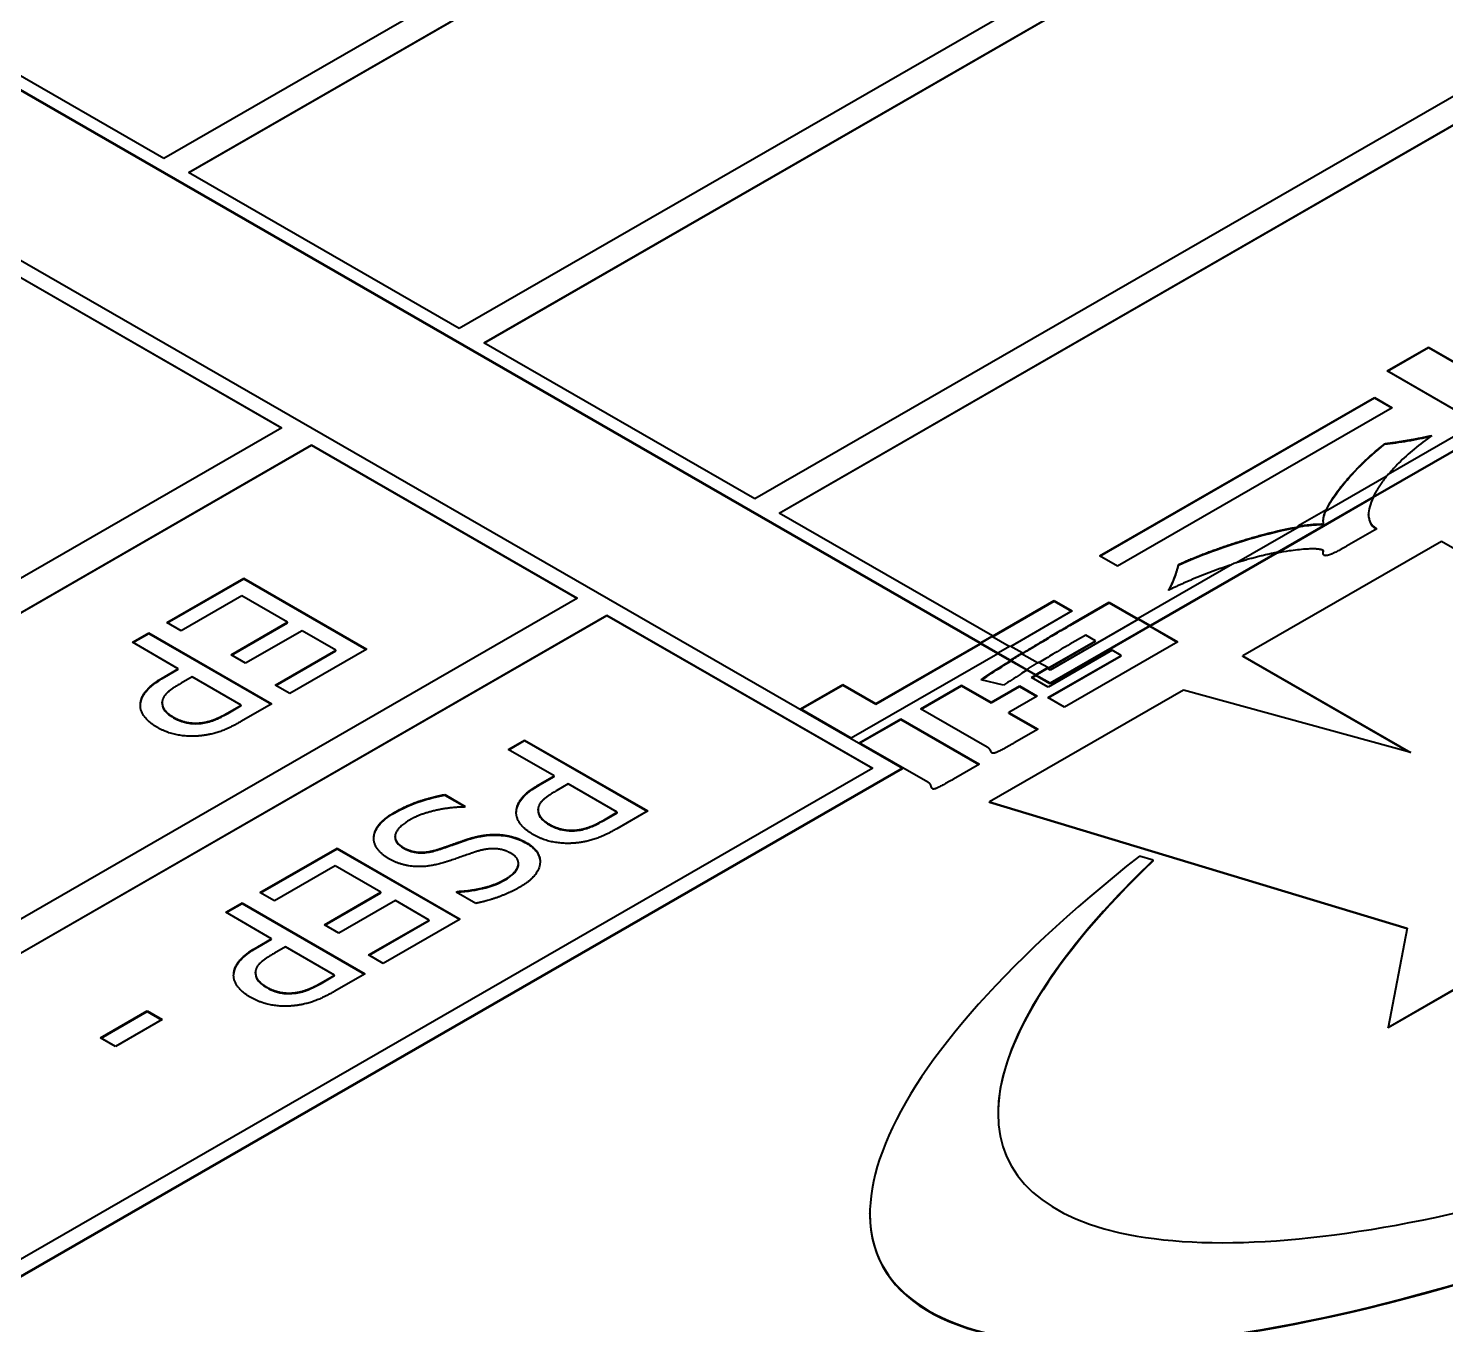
# Model space of a CAD drawing. Header units: millimetres. Extents: x 0 to 1682, y 0 to 1188.
# Drawn here: x 1448.85 to 1456.99, y 1055.87 to 1063.31 of the extents above; entities that cross this region are included whole.
import ezdxf

# ---------------------------------------------------------------- set-up
doc = ezdxf.new("R2010")
doc.units = ezdxf.units.MM
doc.header["$LTSCALE"] = 2
doc.layers.add('가시적인 것(ISO)', color=3, linetype='Continuous', lineweight=40)
doc.layers.add('가시적인 좁은 것(ISO)', color=3, linetype='Continuous', lineweight=35)

msp = doc.modelspace()

# ---------------------------------------------------------------- linework, layer by layer
at = {"layer": '가시적인 것(ISO)'}
for p, q in [((1462.2108, 1069.8096), (1449.6243, 1062.5615)), ((1449.7657, 1062.4801), (1462.3522, 1069.7282)), ((1462.3522, 1069.7249), (1449.7686, 1062.4785)), ((1463.9079, 1068.8324), (1451.3214, 1061.5843)), ((1451.4628, 1061.5028), (1464.0493, 1068.7509)), ((1464.0493, 1068.7477), (1451.4656, 1061.5012)), ((1465.6049, 1067.8551), (1453.0184, 1060.607)), ((1453.1599, 1060.5256), (1465.7464, 1067.7737)), ((1465.7464, 1067.7704), (1453.1627, 1060.5239)), ((1454.3129, 1059.7802), (1441.139, 1067.3665)), ((1454.3129, 1059.7769), (1441.139, 1067.3632)), ((1440.2905, 1066.8778), (1453.867, 1059.0597)), ((1449.6243, 1062.5615), (1448.0687, 1063.4574)), ((1451.3214, 1061.5843), (1449.7657, 1062.4801)), ((1448.7758, 1061.8937), (1450.3031, 1061.0142)), ((1450.3003, 1061.0126), (1448.7758, 1061.8905)), ((1453.0184, 1060.607), (1451.4628, 1061.5028)), ((1456.6506, 1061.341), (1456.8891, 1061.4783)), ((1456.6534, 1061.3393), (1456.8891, 1061.4751)), ((1456.8891, 1061.4751), (1456.8891, 1061.4783)), ((1456.8891, 1061.4783), (1457.4102, 1061.1783)), ((1456.8891, 1061.4751), (1457.4102, 1061.175)), ((1457.1688, 1061.0425), (1456.6506, 1061.341)), ((1454.9989, 1060.2799), (1456.5782, 1061.1894)), ((1455.0017, 1060.2783), (1456.5782, 1061.1861)), ((1456.5782, 1061.1894), (1456.681, 1061.1302)), ((1456.5782, 1061.1861), (1456.5782, 1061.1894)), ((1456.5782, 1061.1861), (1456.6782, 1061.1286)), ((1456.681, 1061.1302), (1455.1017, 1060.2207)), ((1450.3031, 1061.0142), (1424.4513, 1046.1271)), ((1457.2424, 1061.0034), (1456.5713, 1060.617)), ((1457.2424, 1061.0002), (1456.5713, 1060.6137)), ((1457.1717, 1061.0442), (1456.6564, 1060.7474)), ((1424.621, 1046.0294), (1450.4729, 1060.9165)), ((1450.4729, 1060.9132), (1424.6239, 1046.0278)), ((1450.4729, 1060.9132), (1450.4729, 1060.9165)), ((1450.4729, 1060.9165), (1452.0002, 1060.0369)), ((1451.9974, 1060.0353), (1450.4729, 1060.9132)), ((1456.6382, 1060.9204), (1456.6382, 1060.9237)), ((1456.6466, 1060.7353), (1456.2977, 1060.5344)), ((1456.5713, 1060.617), (1456.0188, 1060.2988)), ((1456.5713, 1060.6137), (1456.0188, 1060.2956)), ((1454.3836, 1059.8209), (1453.1599, 1060.5256)), ((1456.2995, 1060.5419), (1456.1383, 1060.4491)), ((1456.5445, 1060.5135), (1456.5445, 1060.5168)), ((1456.1462, 1060.4471), (1455.7867, 1060.2401)), ((1456.287, 1060.459), (1456.287, 1060.4623)), ((1456.5922, 1060.4348), (1456.4178, 1060.3344)), ((1456.9642, 1060.3618), (1455.8231, 1059.7047)), ((1459.2332, 1059.0552), (1456.9642, 1060.3618)), ((1455.1017, 1060.2207), (1454.9989, 1060.2799)), ((1456.0188, 1060.2988), (1455.2913, 1059.8799)), ((1456.0188, 1060.2956), (1455.2913, 1059.8766)), ((1456.2854, 1060.307), (1456.2854, 1060.3103)), ((1455.7622, 1060.2325), (1455.2206, 1059.9206)), ((1455.4538, 1060.2269), (1455.4538, 1060.2302)), ((1449.641, 1059.8967), (1450.0834, 1060.1514)), ((1449.6438, 1059.895), (1450.0834, 1060.1482)), ((1450.0834, 1060.1514), (1450.7905, 1059.7442)), ((1450.0834, 1060.1482), (1450.0834, 1060.1514)), ((1450.0834, 1060.1482), (1450.7876, 1059.7426)), ((1452.0002, 1060.0369), (1426.1484, 1045.1499)), ((1450.0731, 1060.0491), (1449.7247, 1059.8485)), ((1450.3355, 1059.898), (1450.0731, 1060.0491)), ((1454.3836, 1059.8176), (1454.739, 1060.0223)), ((1454.3836, 1059.8143), (1454.739, 1060.019)), ((1454.739, 1060.019), (1454.739, 1060.0223)), ((1454.739, 1060.0223), (1454.8418, 1059.9631)), ((1454.739, 1060.019), (1454.8389, 1059.9614)), ((1454.8459, 1059.8925), (1455.0548, 1060.0128)), ((1454.8459, 1059.8892), (1455.0548, 1060.0095)), ((1455.0548, 1060.0128), (1455.2206, 1059.9173)), ((1455.0548, 1060.0095), (1455.0548, 1060.0128)), ((1455.0548, 1060.0095), (1455.2206, 1059.9141)), ((1426.3181, 1045.0521), (1452.1699, 1059.9392)), ((1452.1699, 1059.9359), (1426.3209, 1045.0505)), ((1452.1699, 1059.9392), (1453.6973, 1059.0597)), ((1452.1699, 1059.9359), (1452.1699, 1059.9392)), ((1453.6944, 1059.058), (1452.1699, 1059.9359)), ((1454.8418, 1059.9631), (1454.4892, 1059.76)), ((1455.2234, 1059.9157), (1454.7155, 1059.6232)), ((1455.2206, 1059.9206), (1455.2913, 1059.8799)), ((1455.2206, 1059.9173), (1455.2206, 1059.9206)), ((1455.2234, 1059.9157), (1455.2885, 1059.8782)), ((1449.4439, 1059.7832), (1449.5379, 1059.8373)), ((1449.4467, 1059.7815), (1449.5379, 1059.834)), ((1449.5379, 1059.8373), (1450.245, 1059.4301)), ((1449.5379, 1059.834), (1449.5379, 1059.8373)), ((1449.5379, 1059.834), (1450.2421, 1059.4285)), ((1449.7247, 1059.8485), (1449.641, 1059.8967)), ((1450.0106, 1059.7109), (1450.3355, 1059.898)), ((1450.0134, 1059.7093), (1450.3355, 1059.8947)), ((1450.4192, 1059.8498), (1450.0943, 1059.6627)), ((1450.3355, 1059.8947), (1450.3355, 1059.898)), ((1450.6129, 1059.7383), (1450.4192, 1059.8498)), ((1455.2885, 1059.8782), (1454.7155, 1059.5483)), ((1455.2885, 1059.875), (1454.7155, 1059.545)), ((1455.2885, 1059.8782), (1455.2885, 1059.875)), ((1455.2885, 1059.875), (1455.446, 1059.7843)), ((1455.2913, 1059.8799), (1455.2913, 1059.8766)), ((1455.2913, 1059.8766), (1455.4488, 1059.7859)), ((1449.7075, 1059.6314), (1449.4439, 1059.7832)), ((1453.7141, 1059.4321), (1454.3129, 1059.7769)), ((1453.7141, 1059.4288), (1454.3157, 1059.7753)), ((1454.3129, 1059.7802), (1454.3836, 1059.8209)), ((1454.3129, 1059.7769), (1454.3129, 1059.7802)), ((1454.3157, 1059.7785), (1454.3807, 1059.816)), ((1454.4157, 1059.7209), (1454.3157, 1059.7785)), ((1454.3157, 1059.7753), (1454.3157, 1059.7785)), ((1454.4157, 1059.7177), (1454.3157, 1059.7753)), ((1454.4807, 1059.7584), (1454.3807, 1059.816)), ((1454.3836, 1059.8209), (1454.3836, 1059.8176)), ((1454.4864, 1059.7617), (1454.4157, 1059.721)), ((1454.5546, 1059.7224), (1454.4864, 1059.7617)), ((1454.7019, 1059.6343), (1454.9767, 1059.7925)), ((1454.7019, 1059.631), (1454.9767, 1059.7893)), ((1455.4488, 1059.7859), (1454.7974, 1059.4107)), ((1454.9207, 1059.8247), (1454.8286, 1059.7717)), ((1454.9767, 1059.7925), (1454.9207, 1059.8247)), ((1454.9767, 1059.7893), (1454.9767, 1059.7925)), ((1450.0943, 1059.6627), (1450.0106, 1059.7109)), ((1450.2645, 1059.5377), (1450.6129, 1059.7383)), ((1450.2673, 1059.536), (1450.6129, 1059.735)), ((1450.7905, 1059.7442), (1450.3481, 1059.4895)), ((1450.6129, 1059.735), (1450.6129, 1059.7383)), ((1454.4157, 1059.7177), (1453.5734, 1059.2326)), ((1454.4157, 1059.721), (1454.4157, 1059.7177)), ((1454.4863, 1059.6803), (1454.4157, 1059.721)), ((1454.4863, 1059.677), (1454.4157, 1059.7177)), ((1454.5809, 1059.6258), (1454.489, 1059.6787)), ((1454.5809, 1059.6225), (1454.489, 1059.6754)), ((1454.6435, 1059.6647), (1454.5518, 1059.7175)), ((1454.7019, 1059.6376), (1454.649, 1059.6681)), ((1454.7019, 1059.4657), (1455.1231, 1059.7082)), ((1455.0721, 1059.7376), (1454.7036, 1059.5254)), ((1454.7048, 1059.4641), (1455.1231, 1059.7049)), ((1455.1231, 1059.7082), (1455.0721, 1059.7376)), ((1455.1231, 1059.7049), (1455.1231, 1059.7082)), ((1455.8231, 1059.7047), (1456.7873, 1059.1495)), ((1455.8231, 1059.7015), (1455.8231, 1059.7047)), ((1456.7765, 1059.1525), (1455.8231, 1059.7015)), ((1449.6278, 1059.5855), (1449.7075, 1059.6314)), ((1449.6278, 1059.5822), (1449.7075, 1059.6281)), ((1449.7075, 1059.6281), (1449.7075, 1059.6314)), ((1449.7877, 1059.5852), (1449.7235, 1059.5482)), ((1450.0696, 1059.4228), (1449.7877, 1059.5852)), ((1454.6312, 1059.5969), (1454.5809, 1059.6258)), ((1454.6312, 1059.5936), (1454.5809, 1059.6225)), ((1454.6082, 1059.5803), (1454.6312, 1059.5936)), ((1454.611, 1059.5787), (1454.634, 1059.5919)), ((1454.6312, 1059.5969), (1454.7019, 1059.6376)), ((1454.6312, 1059.5936), (1454.6312, 1059.5969)), ((1454.634, 1059.5952), (1454.6991, 1059.6327)), ((1454.634, 1059.5919), (1454.634, 1059.5952)), ((1454.7155, 1059.5483), (1454.634, 1059.5952)), ((1454.7155, 1059.545), (1454.634, 1059.5919)), ((1454.7155, 1059.6232), (1454.6991, 1059.6327)), ((1454.7019, 1059.6376), (1454.7019, 1059.6343)), ((1450.3481, 1059.4895), (1450.2645, 1059.5377)), ((1453.2814, 1059.4008), (1453.5249, 1059.541)), ((1453.2842, 1059.3992), (1453.5249, 1059.5377)), ((1453.5249, 1059.5377), (1453.5249, 1059.541)), ((1453.5249, 1059.541), (1453.7141, 1059.4321)), ((1453.5249, 1059.5377), (1453.7141, 1059.4288)), ((1453.9715, 1059.4013), (1454.2068, 1059.5367)), ((1453.9743, 1059.3996), (1454.2068, 1059.5335)), ((1454.2068, 1059.5367), (1454.3762, 1059.4392)), ((1454.2068, 1059.5335), (1454.2068, 1059.5367)), ((1454.2068, 1059.5335), (1454.3762, 1059.4359)), ((1454.4469, 1059.5367), (1454.3195, 1059.5685)), ((1455.482, 1059.5083), (1454.3671, 1058.8663)), ((1454.3762, 1059.4392), (1454.5391, 1059.533)), ((1454.3762, 1059.4359), (1454.5391, 1059.5297)), ((1454.5391, 1059.533), (1454.6419, 1059.4737)), ((1454.5391, 1059.5297), (1454.5391, 1059.533)), ((1454.5391, 1059.5297), (1454.6391, 1059.4721)), ((1454.7036, 1059.5254), (1454.6082, 1059.5803)), ((1454.7155, 1059.545), (1454.7155, 1059.5483)), ((1456.7873, 1059.1495), (1455.482, 1059.5083)), ((1449.6152, 1059.436), (1449.6152, 1059.4393)), ((1449.6152, 1059.4338), (1449.6152, 1059.437)), ((1449.9917, 1059.378), (1450.0696, 1059.4228)), ((1450.245, 1059.4301), (1450.0673, 1059.3278)), ((1450.0696, 1059.4196), (1450.0696, 1059.4228)), ((1453.7141, 1059.4288), (1453.7141, 1059.4321)), ((1454.3762, 1059.4359), (1454.3762, 1059.4392)), ((1454.6419, 1059.4737), (1454.479, 1059.38)), ((1454.7974, 1059.4107), (1454.7019, 1059.4657)), ((1449.9917, 1059.3747), (1450.0696, 1059.4196)), ((1453.5734, 1059.2326), (1453.2814, 1059.4008)), ((1453.6186, 1059.2066), (1453.8572, 1059.344)), ((1453.6215, 1059.205), (1453.8572, 1059.3407)), ((1453.8572, 1059.3407), (1453.8572, 1059.344)), ((1453.8572, 1059.344), (1454.3096, 1059.0834)), ((1453.8572, 1059.3407), (1454.3067, 1059.0818)), ((1454.3548, 1059.1805), (1453.9715, 1059.4013)), ((1454.479, 1059.38), (1454.646, 1059.2838)), ((1454.479, 1059.3767), (1454.479, 1059.38)), ((1454.479, 1059.3767), (1454.6432, 1059.2822)), ((1454.646, 1059.2838), (1454.5095, 1059.2052)), ((1451.6031, 1059.168), (1451.6971, 1059.2221)), ((1451.606, 1059.1664), (1451.6971, 1059.2189)), ((1451.6971, 1059.2189), (1451.6971, 1059.2221)), ((1451.6971, 1059.2221), (1452.4042, 1058.8149)), ((1451.6971, 1059.2189), (1452.4014, 1058.8133)), ((1454.0135, 1058.9792), (1453.6186, 1059.2066)), ((1451.8667, 1059.0162), (1451.6031, 1059.168)), ((1453.6973, 1059.0597), (1427.8454, 1044.1726)), ((1453.867, 1059.0597), (1427.8454, 1044.0749)), ((1453.867, 1059.0564), (1427.8454, 1044.0716)), ((1451.7871, 1058.9704), (1451.8667, 1059.0162)), ((1451.8667, 1059.013), (1451.8667, 1059.0162)), ((1453.867, 1059.0564), (1453.867, 1059.0597)), ((1454.3096, 1059.0834), (1454.1599, 1058.9972)), ((1451.7871, 1058.9671), (1451.8667, 1059.013)), ((1451.947, 1058.97), (1451.8828, 1058.9331)), ((1452.2289, 1058.8077), (1451.947, 1058.97)), ((1451.2381, 1058.9057), (1451.2381, 1058.909)), ((1451.2381, 1058.909), (1451.3562, 1058.841)), ((1451.2381, 1058.9057), (1451.3533, 1058.8394)), ((1454.3671, 1058.863), (1454.3671, 1058.8663)), ((1454.3671, 1058.8663), (1456.7661, 1058.1408)), ((1456.7655, 1058.1377), (1454.3671, 1058.863)), ((1451.3562, 1058.841), (1451.3493, 1058.8371)), ((1451.7744, 1058.8209), (1451.7744, 1058.8241)), ((1451.7745, 1058.8186), (1451.7745, 1058.8219)), ((1452.151, 1058.7628), (1452.2289, 1058.8077)), ((1452.151, 1058.7595), (1452.2289, 1058.8044)), ((1452.4042, 1058.8149), (1452.2266, 1058.7126)), ((1452.2289, 1058.8044), (1452.2289, 1058.8077)), ((1450.953, 1058.6644), (1450.953, 1058.6676)), ((1450.1769, 1058.3467), (1450.6193, 1058.6014)), ((1450.1797, 1058.3451), (1450.6193, 1058.5982)), ((1450.6193, 1058.6014), (1451.3264, 1058.1943)), ((1450.6193, 1058.5982), (1450.6193, 1058.6014)), ((1450.6193, 1058.5982), (1451.3235, 1058.1926)), ((1455.3079, 1058.5318), (1455.2286, 1058.5558)), ((1455.3079, 1058.5286), (1455.3079, 1058.5318)), ((1450.609, 1058.4992), (1450.2606, 1058.2985)), ((1450.8714, 1058.348), (1450.609, 1058.4992)), ((1451.6615, 1058.5106), (1451.6615, 1058.5139)), ((1449.9798, 1058.2332), (1450.0738, 1058.2873)), ((1449.9826, 1058.2316), (1450.0738, 1058.284)), ((1450.0738, 1058.284), (1450.0738, 1058.2873)), ((1450.0738, 1058.2873), (1450.7809, 1057.8801)), ((1450.0738, 1058.284), (1450.778, 1057.8785)), ((1450.2606, 1058.2985), (1450.1769, 1058.3467)), ((1450.5465, 1058.1609), (1450.8714, 1058.348)), ((1450.5493, 1058.1593), (1450.8714, 1058.3448)), ((1450.9551, 1058.2998), (1450.6302, 1058.1127)), ((1450.8714, 1058.3448), (1450.8714, 1058.348)), ((1451.1487, 1058.1883), (1450.9551, 1058.2998)), ((1451.304, 1058.349), (1451.3109, 1058.353)), ((1451.4163, 1058.2843), (1451.304, 1058.349)), ((1451.3069, 1058.3474), (1451.3109, 1058.3497)), ((1451.3109, 1058.3497), (1451.3109, 1058.353)), ((1450.2434, 1058.0814), (1449.9798, 1058.2332)), ((1450.6302, 1058.1127), (1450.5465, 1058.1609)), ((1450.8003, 1057.9877), (1451.1487, 1058.1883)), ((1450.8032, 1057.986), (1451.1487, 1058.185)), ((1451.3264, 1058.1943), (1450.884, 1057.9395)), ((1451.1487, 1058.185), (1451.1487, 1058.1883)), ((1456.7661, 1058.1408), (1456.6581, 1057.5723)), ((1450.1637, 1058.0355), (1450.2434, 1058.0814)), ((1450.1637, 1058.0323), (1450.2434, 1058.0781)), ((1450.2434, 1058.0781), (1450.2434, 1058.0814)), ((1450.3236, 1058.0352), (1450.2594, 1057.9982)), ((1450.6055, 1057.8728), (1450.3236, 1058.0352)), ((1450.884, 1057.9395), (1450.8003, 1057.9877)), ((1450.1511, 1057.886), (1450.1511, 1057.8893)), ((1450.1511, 1057.8838), (1450.1511, 1057.887)), ((1450.7809, 1057.8801), (1450.6032, 1057.7778)), ((1450.5276, 1057.828), (1450.6055, 1057.8728)), ((1450.5276, 1057.8247), (1450.6055, 1057.8696)), ((1450.6055, 1057.8696), (1450.6055, 1057.8728)), ((1456.6581, 1057.5723), (1457.18, 1057.8729)), ((1457.18, 1057.8696), (1456.6581, 1057.569)), ((1449.2612, 1057.5125), (1449.5288, 1057.6666)), ((1449.2641, 1057.5109), (1449.5288, 1057.6633)), ((1449.5288, 1057.6633), (1449.5288, 1057.6666)), ((1449.5288, 1057.6666), (1449.6148, 1057.6171)), ((1449.5288, 1057.6633), (1449.6119, 1057.6155)), ((1449.6148, 1057.6171), (1449.3472, 1057.463)), ((1456.6581, 1057.569), (1456.6581, 1057.5723)), ((1449.3472, 1057.463), (1449.2612, 1057.5125)), ((1453.6804, 1056.5006), (1453.6804, 1056.5039))]:
    msp.add_line(p, q, dxfattribs=at)
for centre, major_axis, ratio, start_param, end_param in [((1458.5547, 1058.5555), (4.8147, 2.325), 0.326605, 2.165371, 6.056726), ((1458.5547, 1058.5523), (4.8147, 2.325), 0.326605, 2.985163, 6.056726), ((1458.9518, 1058.9478), (-4.4785, -2.1345), 0.336101, 5.486526, 9.089476), ((1458.9518, 1058.9445), (-4.4785, -2.1345), 0.336101, 5.486526, 6.123447)]:
    msp.add_ellipse(centre, major_axis=major_axis, ratio=ratio, start_param=start_param, end_param=end_param, dxfattribs=at)
for points, knots in [([(1456.9088, 1060.9706), (1456.8379, 1060.9204), (1456.7727, 1060.8672), (1456.6973, 1060.7912), (1456.6787, 1060.771), (1456.6616, 1060.7504)], [0, 0, 0, 0, 0.0842381, 0.0842381, 0.1140239, 0.1140239, 0.1140239, 0.1140239]), ([(1456.3799, 1060.6637), (1456.4153, 1060.7091), (1456.4546, 1060.7534), (1456.5409, 1060.8392), (1456.5877, 1060.8805), (1456.6382, 1060.9204)], [-0.1291585, -0.1291585, -0.1291585, -0.1291585, -0.0642842, -0.0642842, 0, 0, 0, 0]), ([(1456.6382, 1060.9204), (1456.6592, 1060.9229), (1456.6802, 1060.9257), (1456.7237, 1060.9322), (1456.7465, 1060.9359), (1456.769, 1060.9398)], [-0.03368865, -0.03368865, -0.03368865, -0.03368865, -0.01763359, -0.01763359, 0, 0, 0, 0]), ([(1456.769, 1060.9398), (1456.7928, 1060.9438), (1456.8164, 1060.948), (1456.8607, 1060.9567), (1456.8815, 1060.9611), (1456.9021, 1060.9658)], [-0.03695905, -0.03695905, -0.03695905, -0.03695905, -0.01841787, -0.01841787, -0.00182143, -0.00182143, -0.00182143, -0.00182143]), ([(1456.2995, 1060.5354), (1456.3002, 1060.537), (1456.3009, 1060.5386), (1456.3198, 1060.581), (1456.3504, 1060.6254), (1456.3799, 1060.6637)], [-0.05671115, -0.05671115, -0.05671115, -0.05671115, -0.05459786, -0.05459786, 0, 0, 0, 0]), ([(1456.5713, 1060.6137), (1456.5545, 1060.5786), (1456.5442, 1060.5452), (1456.5446, 1060.5), (1456.5478, 1060.4837), (1456.5604, 1060.4622), (1456.5653, 1060.456), (1456.5773, 1060.4445), (1456.5842, 1060.4394), (1456.5922, 1060.4348)], [0.01673189, 0.01673189, 0.01673189, 0.01673189, 0.06618782, 0.06618782, 0.09283458, 0.09283458, 0.10436268, 0.10436268, 0.11531392, 0.11531392, 0.11531392, 0.11531392]), ([(1456.2847, 1060.4797), (1456.2848, 1060.4853), (1456.2854, 1060.4909), (1456.2885, 1060.5089), (1456.2926, 1060.5219), (1456.2977, 1060.5344)], [-0.08207878, -0.08207878, -0.08207878, -0.08207878, -0.0749853, -0.0749853, -0.05859833, -0.05859833, -0.05859833, -0.05859833]), ([(1456.5445, 1060.5135), (1456.5445, 1060.508), (1456.5448, 1060.5025), (1456.5477, 1060.4835), (1456.5525, 1060.4698), (1456.5688, 1060.4484), (1456.5778, 1060.4403), (1456.5894, 1060.4332)], [-0.03854327, -0.03854327, -0.03854327, -0.03854327, -0.03145354, -0.03145354, -0.0136982, -0.0136982, -0.00100636, -0.00100636, -0.00100636, -0.00100636]), ([(1455.9168, 1060.3955), (1455.9843, 1060.4138), (1456.0607, 1060.4325), (1456.1343, 1060.4451), (1456.1363, 1060.4455), (1456.1383, 1060.4458)], [0, 0, 0, 0, 0.0558943, 0.0558943, 0.05742372, 0.05742372, 0.05742372, 0.05742372]), ([(1456.1462, 1060.4471), (1456.1559, 1060.4486), (1456.1654, 1060.4501), (1456.2104, 1060.4562), (1456.2504, 1060.46), (1456.287, 1060.459)], [-0.03478958, -0.03478958, -0.03478958, -0.03478958, -0.027501, -0.027501, 0, 0, 0, 0]), ([(1455.4538, 1060.2269), (1455.5256, 1060.2592), (1455.6002, 1060.2892), (1455.7551, 1060.3444), (1455.8348, 1060.3696), (1455.9168, 1060.3923)], [-0.1366066, -0.1366066, -0.1366066, -0.1366066, -0.0682682, -0.0682682, 0, 0, 0, 0]), ([(1456.1834, 1060.3178), (1456.1519, 1060.3159), (1456.1198, 1060.3122), (1456.0657, 1060.3042), (1456.0421, 1060.3), (1456.0188, 1060.2956)], [0, 0, 0, 0, 0.02374859, 0.02374859, 0.04195549, 0.04195549, 0.04195549, 0.04195549]), ([(1455.4299, 1060.1516), (1455.4346, 1060.1641), (1455.4389, 1060.1766), (1455.4468, 1060.2017), (1455.4505, 1060.2143), (1455.4538, 1060.2269)], [-0.03324413, -0.03324413, -0.03324413, -0.03324413, -0.01662651, -0.01662651, 0, 0, 0, 0]), ([(1455.3981, 1060.0833), (1455.4038, 1060.0929), (1455.4089, 1060.1026), (1455.4196, 1060.1253), (1455.425, 1060.1385), (1455.4299, 1060.1516)], [-0.03053289, -0.03053289, -0.03053289, -0.03053289, -0.01746661, -0.01746661, 0, 0, 0, 0]), ([(1454.5802, 1059.7315), (1454.6217, 1059.757), (1454.664, 1059.7825), (1454.7523, 1059.835), (1454.7991, 1059.8623), (1454.8459, 1059.8892)], [-0.09518323, -0.09518323, -0.09518323, -0.09518323, -0.0496268, -0.0496268, 0, 0, 0, 0]), ([(1454.8286, 1059.7717), (1454.796, 1059.7529), (1454.7636, 1059.7339), (1454.7047, 1059.6989), (1454.6781, 1059.6827), (1454.6517, 1059.6665)], [0, 0, 0, 0, 0.03458204, 0.03458204, 0.0635295, 0.0635295, 0.0635295, 0.0635295]), ([(1454.3195, 1059.5685), (1454.3575, 1059.5945), (1454.3977, 1059.6208), (1454.4534, 1059.6564), (1454.4698, 1059.6667), (1454.4863, 1059.677)], [0, 0, 0, 0, 0.04433134, 0.04433134, 0.06243094, 0.06243094, 0.06243094, 0.06243094]), ([(1454.323, 1059.5676), (1454.36, 1059.5929), (1454.3989, 1059.6183), (1454.4543, 1059.6537), (1454.4716, 1059.6646), (1454.489, 1059.6754)], [-0.09509864, -0.09509864, -0.09509864, -0.09509864, -0.05215979, -0.05215979, -0.03308278, -0.03308278, -0.03308278, -0.03308278]), ([(1454.5809, 1059.6225), (1454.5686, 1059.6148), (1454.5563, 1059.607), (1454.5114, 1059.5786), (1454.479, 1059.5577), (1454.4469, 1059.5367)], [0.02212046, 0.02212046, 0.02212046, 0.02212046, 0.03579785, 0.03579785, 0.07220467, 0.07220467, 0.07220467, 0.07220467]), ([(1449.4897, 1059.4184), (1449.4899, 1059.4323), (1449.4926, 1059.446), (1449.5051, 1059.4781), (1449.5153, 1059.4919), (1449.5443, 1059.5287), (1449.5836, 1059.5568), (1449.6278, 1059.5822)], [-0.06769541, -0.06769541, -0.06769541, -0.06769541, -0.05894094, -0.05894094, -0.04692487, -0.04692487, 0, 0, 0, 0]), ([(1449.6152, 1059.4338), (1449.6152, 1059.4259), (1449.6164, 1059.4181), (1449.6216, 1059.4033), (1449.6254, 1059.3963), (1449.6381, 1059.3801), (1449.6515, 1059.3667), (1449.68, 1059.3503)], [-0.07463923, -0.07463923, -0.07463923, -0.07463923, -0.05178258, -0.05178258, -0.03021098, -0.03021098, 0, 0, 0, 0]), ([(1449.68, 1059.3503), (1449.6943, 1059.342), (1449.7102, 1059.3345), (1449.7481, 1059.3218), (1449.7655, 1059.3188), (1449.7981, 1059.3151), (1449.8185, 1059.3153), (1449.8387, 1059.3176)], [-0.03319681, -0.03319681, -0.03319681, -0.03319681, -0.02499179, -0.02499179, -0.01548647, -0.01548647, 0, 0, 0, 0]), ([(1449.8387, 1059.3176), (1449.865, 1059.3206), (1449.8894, 1059.327), (1449.9273, 1059.3415), (1449.9529, 1059.3524), (1449.9917, 1059.3747)], [-0.1003662, -0.1003662, -0.1003662, -0.1003662, -0.0411308, -0.0411308, 0, 0, 0, 0]), ([(1451.649, 1058.8032), (1451.6492, 1058.8171), (1451.6519, 1058.8308), (1451.6644, 1058.8629), (1451.6746, 1058.8768), (1451.7035, 1058.9135), (1451.7428, 1058.9416), (1451.7871, 1058.9671)], [-0.06769541, -0.06769541, -0.06769541, -0.06769541, -0.05894094, -0.05894094, -0.04692487, -0.04692487, 0, 0, 0, 0]), ([(1450.951, 1058.8038), (1451.0261, 1058.847), (1451.0779, 1058.8636), (1451.1429, 1058.8838), (1451.1897, 1058.896), (1451.2381, 1058.9057)], [-0.05543161, -0.05543161, -0.05543161, -0.05543161, -0.03848995, -0.03848995, 0, 0, 0, 0]), ([(1450.8307, 1058.6605), (1450.8334, 1058.6959), (1450.8511, 1058.7207), (1450.8795, 1058.7576), (1450.9129, 1058.7818), (1450.951, 1058.8038)], [-0.05867898, -0.05867898, -0.05867898, -0.05867898, -0.04043506, -0.04043506, 0, 0, 0, 0]), ([(1451.7745, 1058.8186), (1451.7745, 1058.8108), (1451.7757, 1058.803), (1451.7809, 1058.7881), (1451.7847, 1058.7811), (1451.7973, 1058.765), (1451.8107, 1058.7515), (1451.8392, 1058.7351)], [-0.07463923, -0.07463923, -0.07463923, -0.07463923, -0.05178258, -0.05178258, -0.03021098, -0.03021098, 0, 0, 0, 0]), ([(1451.8392, 1058.7351), (1451.8536, 1058.7269), (1451.8695, 1058.7194), (1451.9073, 1058.7066), (1451.9247, 1058.7037), (1451.9574, 1058.6999), (1451.9777, 1058.7001), (1451.998, 1058.7024)], [-0.03319681, -0.03319681, -0.03319681, -0.03319681, -0.02499179, -0.02499179, -0.01548647, -0.01548647, 0, 0, 0, 0]), ([(1451.998, 1058.7024), (1452.0243, 1058.7055), (1452.0486, 1058.7119), (1452.0866, 1058.7264), (1452.1122, 1058.7372), (1452.151, 1058.7595)], [-0.1003662, -0.1003662, -0.1003662, -0.1003662, -0.0411308, -0.0411308, 0, 0, 0, 0]), ([(1450.953, 1058.6644), (1450.953, 1058.664), (1450.953, 1058.6637), (1450.9532, 1058.6526), (1450.9567, 1058.6422), (1450.9722, 1058.6208), (1450.9846, 1058.6109), (1450.9998, 1058.6021)], [-0.03055043, -0.03055043, -0.03055043, -0.03055043, -0.03013015, -0.03013015, -0.016063, -0.016063, 0, 0, 0, 0]), ([(1451.1952, 1058.5899), (1451.2206, 1058.5981), (1451.2458, 1058.6066), (1451.2971, 1058.6251), (1451.3283, 1058.6359), (1451.355, 1058.645)], [-0.04509675, -0.04509675, -0.04509675, -0.04509675, -0.02336563, -0.02336563, 0, 0, 0, 0]), ([(1451.355, 1058.645), (1451.3991, 1058.6598), (1451.4303, 1058.666), (1451.474, 1058.6743), (1451.5038, 1058.6768), (1451.5344, 1058.6764)], [-0.0345018, -0.0345018, -0.0345018, -0.0345018, -0.02292528, -0.02292528, 0, 0, 0, 0]), ([(1451.5344, 1058.6764), (1451.5751, 1058.6755), (1451.6057, 1058.6687), (1451.6551, 1058.656), (1451.6833, 1058.6434), (1451.708, 1058.6292)], [-0.04051048, -0.04051048, -0.04051048, -0.04051048, -0.02616711, -0.02616711, 0, 0, 0, 0]), ([(1451.708, 1058.6292), (1451.733, 1058.6148), (1451.7531, 1058.5983), (1451.7796, 1058.5613), (1451.7856, 1058.5422), (1451.7859, 1058.5225)], [-0.16315857, -0.16315857, -0.16315857, -0.16315857, -0.12074993, -0.12074993, -0.07982927, -0.07982927, -0.07982927, -0.07982927]), ([(1450.9998, 1058.6021), (1451.0106, 1058.5959), (1451.0226, 1058.5902), (1451.0474, 1058.5814), (1451.0599, 1058.5783), (1451.0887, 1058.574), (1451.1051, 1058.5734), (1451.1485, 1058.5771), (1451.173, 1058.5829), (1451.1952, 1058.5899)], [-0.05837255, -0.05837255, -0.05837255, -0.05837255, -0.04491859, -0.04491859, -0.03286377, -0.03286377, -0.01894518, -0.01894518, 0, 0, 0, 0]), ([(1451.5848, 1058.419), (1451.5999, 1058.4277), (1451.6139, 1058.4372), (1451.6362, 1058.4566), (1451.645, 1058.4663), (1451.6586, 1058.4891), (1451.6615, 1058.5008), (1451.6615, 1058.5106)], [-0.06258183, -0.06258183, -0.06258183, -0.06258183, -0.05080998, -0.05080998, -0.04028579, -0.04028579, -0.02769843, -0.02769843, -0.02769843, -0.02769843]), ([(1451.3109, 1058.3497), (1451.3704, 1058.3512), (1451.4251, 1058.3623), (1451.505, 1058.3812), (1451.5477, 1058.3977), (1451.5848, 1058.419)], [-0.06478489, -0.06478489, -0.06478489, -0.06478489, -0.03931619, -0.03931619, 0, 0, 0, 0]), ([(1450.0256, 1057.8684), (1450.0258, 1057.8823), (1450.0285, 1057.896), (1450.041, 1057.9281), (1450.0512, 1057.9419), (1450.0802, 1057.9787), (1450.1195, 1058.0068), (1450.1637, 1058.0323)], [-0.06769541, -0.06769541, -0.06769541, -0.06769541, -0.05894094, -0.05894094, -0.04692487, -0.04692487, 0, 0, 0, 0]), ([(1450.1511, 1057.8838), (1450.1511, 1057.876), (1450.1523, 1057.8682), (1450.1575, 1057.8533), (1450.1613, 1057.8463), (1450.1739, 1057.8301), (1450.1874, 1057.8167), (1450.2159, 1057.8003)], [-0.07463923, -0.07463923, -0.07463923, -0.07463923, -0.05178258, -0.05178258, -0.03021098, -0.03021098, 0, 0, 0, 0]), ([(1450.2159, 1057.8003), (1450.2302, 1057.792), (1450.2461, 1057.7845), (1450.2839, 1057.7718), (1450.3014, 1057.7688), (1450.334, 1057.7651), (1450.3543, 1057.7653), (1450.3746, 1057.7676)], [-0.03319681, -0.03319681, -0.03319681, -0.03319681, -0.02499179, -0.02499179, -0.01548647, -0.01548647, 0, 0, 0, 0]), ([(1450.3746, 1057.7676), (1450.4009, 1057.7706), (1450.4253, 1057.777), (1450.4632, 1057.7915), (1450.4888, 1057.8024), (1450.5276, 1057.8247)], [-0.1003662, -0.1003662, -0.1003662, -0.1003662, -0.0411308, -0.0411308, 0, 0, 0, 0])]:
    msp.add_open_spline(points, degree=3, knots=knots, dxfattribs=at)
for points, degree in [([(1456.769, 1060.9431), (1456.8406, 1060.9549), (1456.9088, 1060.9706)], 2), ([(1456.3799, 1060.6669), (1456.4869, 1060.8043), (1456.6382, 1060.9237)], 2), ([(1456.6382, 1060.9237), (1456.6983, 1060.9308), (1456.769, 1060.9431)], 2), ([(1456.6564, 1060.7474), (1456.6179, 1060.7004), (1456.5905, 1060.6532)], 2), ([(1456.2995, 1060.5386), (1456.3161, 1060.5777), (1456.3453, 1060.622), (1456.3799, 1060.6669)], 3), ([(1456.5905, 1060.6532), (1456.5796, 1060.6344), (1456.5713, 1060.617)], 2), ([(1456.5713, 1060.617), (1456.5713, 1060.6159), (1456.5713, 1060.6148), (1456.5713, 1060.6137)], 3), ([(1456.287, 1060.4623), (1456.2788, 1060.4932), (1456.2995, 1060.5419)], 2), ([(1456.2995, 1060.5419), (1456.2995, 1060.5408), (1456.2995, 1060.5397), (1456.2995, 1060.5386)], 3), ([(1455.9168, 1060.3923), (1455.9902, 1060.4122), (1456.0672, 1060.4306), (1456.1382, 1060.4425)], 3), ([(1456.1383, 1060.4491), (1456.2269, 1060.4639), (1456.287, 1060.4623)], 2), ([(1456.1383, 1060.4458), (1456.1383, 1060.4469), (1456.1383, 1060.448), (1456.1383, 1060.4491)], 3), ([(1455.4538, 1060.2302), (1455.6701, 1060.3273), (1455.9168, 1060.3955)], 2), ([(1456.2854, 1060.3103), (1456.2631, 1060.323), (1456.1834, 1060.3178)], 2), ([(1456.4178, 1060.3344), (1456.3355, 1060.2871), (1456.3059, 1060.2814)], 2), ([(1455.9794, 1060.2908), (1455.8726, 1060.2673), (1455.7622, 1060.2325)], 2), ([(1456.0188, 1060.2988), (1455.9995, 1060.2951), (1455.9794, 1060.2908)], 2), ([(1456.0188, 1060.2956), (1456.0188, 1060.2966), (1456.0188, 1060.2977), (1456.0188, 1060.2988)], 3), ([(1456.3059, 1060.2814), (1456.2763, 1060.2757), (1456.2854, 1060.3103)], 2), ([(1456.2833, 1060.2947), (1456.2835, 1060.2984), (1456.2842, 1060.3026), (1456.2854, 1060.307)], 3), ([(1455.7071, 1060.2113), (1455.5467, 1060.1558), (1455.3953, 1060.0819)], 2), ([(1455.3953, 1060.0819), (1455.4143, 1060.1127), (1455.4299, 1060.1549)], 2), ([(1455.4299, 1060.1549), (1455.4439, 1060.1923), (1455.4538, 1060.2302)], 2), ([(1455.7496, 1060.2252), (1455.7353, 1060.2207), (1455.7212, 1060.216), (1455.7071, 1060.2113)], 3), ([(1454.5802, 1059.7347), (1454.6995, 1059.8082), (1454.8459, 1059.8925)], 2), ([(1454.4863, 1059.6803), (1454.5191, 1059.7007), (1454.5546, 1059.7224)], 2), ([(1454.4863, 1059.677), (1454.4863, 1059.6781), (1454.4863, 1059.6792), (1454.4863, 1059.6803)], 3), ([(1454.489, 1059.6787), (1454.51, 1059.6918), (1454.531, 1059.7047), (1454.5518, 1059.7175)], 3), ([(1454.489, 1059.6754), (1454.489, 1059.6765), (1454.489, 1059.6776), (1454.489, 1059.6787)], 3), ([(1454.5546, 1059.7191), (1454.5631, 1059.7244), (1454.5717, 1059.7296), (1454.5802, 1059.7347)], 3), ([(1454.5546, 1059.7159), (1454.5631, 1059.7211), (1454.5717, 1059.7263), (1454.5802, 1059.7315)], 3), ([(1454.5546, 1059.7224), (1454.5546, 1059.7213), (1454.5546, 1059.7202), (1454.5546, 1059.7191)], 3), ([(1454.649, 1059.6681), (1454.645, 1059.6656), (1454.6411, 1059.6632)], 2), ([(1449.4897, 1059.4215), (1449.4903, 1059.4634), (1449.5522, 1059.542), (1449.6278, 1059.5855)], 2), ([(1454.6411, 1059.6632), (1454.611, 1059.6447), (1454.5809, 1059.6258)], 2), ([(1454.5809, 1059.6258), (1454.5809, 1059.6247), (1454.5809, 1059.6236), (1454.5809, 1059.6225)], 3), ([(1449.7235, 1059.5482), (1449.6662, 1059.5152), (1449.6141, 1059.4641), (1449.6152, 1059.437)], 2), ([(1449.5849, 1059.2955), (1449.539, 1059.3219), (1449.4892, 1059.3882), (1449.4897, 1059.4215)], 2), ([(1449.6152, 1059.437), (1449.6152, 1059.4126), (1449.6462, 1059.373), (1449.68, 1059.3535)], 2), ([(1449.6152, 1059.436), (1449.6152, 1059.4353), (1449.6152, 1059.4345), (1449.6152, 1059.4338)], 3), ([(1449.68, 1059.3535), (1449.7166, 1059.3324), (1449.7957, 1059.3159), (1449.8387, 1059.3209)], 2), ([(1449.8387, 1059.3209), (1449.8759, 1059.3252), (1449.9476, 1059.3525), (1449.9917, 1059.378)], 2), ([(1449.8381, 1059.2466), (1449.7717, 1059.2394), (1449.6439, 1059.2615), (1449.5849, 1059.2955)], 2), ([(1450.0673, 1059.3278), (1450.0043, 1059.2915), (1449.8954, 1059.2526), (1449.8381, 1059.2466)], 2), ([(1454.3688, 1059.1687), (1454.363, 1059.1758), (1454.3548, 1059.1805)], 2), ([(1454.5095, 1059.2052), (1454.4223, 1059.155), (1454.3984, 1059.1479)], 2), ([(1454.3754, 1059.1573), (1454.3713, 1059.1654), (1454.3688, 1059.1687)], 2), ([(1454.3984, 1059.1479), (1454.3795, 1059.1417), (1454.3754, 1059.1573)], 2), ([(1451.649, 1058.8064), (1451.6496, 1058.8483), (1451.7114, 1058.9268), (1451.7871, 1058.9704)], 2), ([(1451.8828, 1058.9331), (1451.8255, 1058.9001), (1451.7733, 1058.8489), (1451.7745, 1058.8219)], 2), ([(1454.0283, 1058.9669), (1454.0225, 1058.974), (1454.0135, 1058.9792)], 2), ([(1454.0332, 1058.9527), (1454.0307, 1058.9617), (1454.0283, 1058.9669)], 2), ([(1454.0529, 1058.9413), (1454.0373, 1058.9371), (1454.0332, 1058.9527)], 2), ([(1454.1599, 1058.9972), (1454.076, 1058.9489), (1454.0529, 1058.9413)], 2), ([(1450.951, 1058.807), (1451.0278, 1058.8512), (1451.1677, 1058.8948), (1451.2381, 1058.909)], 2), ([(1450.8307, 1058.6638), (1450.8336, 1058.7011), (1450.8863, 1058.7697), (1450.951, 1058.807)], 2), ([(1451.3493, 1058.8371), (1451.2593, 1058.8354), (1451.0937, 1058.7955), (1451.0393, 1058.7641)], 2), ([(1451.7441, 1058.6803), (1451.6983, 1058.7067), (1451.6484, 1058.773), (1451.649, 1058.8064)], 2), ([(1451.7744, 1058.8209), (1451.7744, 1058.8201), (1451.7744, 1058.8194), (1451.7745, 1058.8186)], 3), ([(1451.7745, 1058.8219), (1451.7745, 1058.7975), (1451.8054, 1058.7579), (1451.8392, 1058.7384)], 2), ([(1451.0393, 1058.7641), (1450.9614, 1058.7192), (1450.9465, 1058.6361), (1450.9998, 1058.6054)], 2), ([(1451.8392, 1058.7384), (1451.8759, 1058.7173), (1451.955, 1058.7008), (1451.998, 1058.7057)], 2), ([(1452.2266, 1058.7126), (1452.1636, 1058.6764), (1452.0547, 1058.6374), (1451.9974, 1058.6315)], 2), ([(1451.998, 1058.7057), (1452.0352, 1058.71), (1452.1068, 1058.7374), (1452.151, 1058.7628)], 2), ([(1450.9167, 1058.5404), (1450.8748, 1058.5645), (1450.8284, 1058.6302), (1450.8307, 1058.6638)], 2), ([(1450.8305, 1058.6561), (1450.8306, 1058.6576), (1450.8306, 1058.6591), (1450.8307, 1058.6605)], 3), ([(1451.1952, 1058.5932), (1451.237, 1058.6067), (1451.304, 1058.6308), (1451.355, 1058.6483)], 2), ([(1451.355, 1058.6483), (1451.4014, 1058.6638), (1451.4885, 1058.6803), (1451.5344, 1058.6797)], 2), ([(1451.5344, 1058.6797), (1451.5797, 1058.6787), (1451.6668, 1058.6562), (1451.708, 1058.6325)], 2), ([(1451.708, 1058.6325), (1451.794, 1058.583), (1451.7762, 1058.4388), (1451.6725, 1058.379)], 2), ([(1451.9974, 1058.6315), (1451.9309, 1058.6242), (1451.8031, 1058.6463), (1451.7441, 1058.6803)], 2), ([(1451.2353, 1058.5186), (1451.1401, 1058.4896), (1450.9826, 1058.5025), (1450.9167, 1058.5404)], 2), ([(1450.9998, 1058.6054), (1451.0422, 1058.581), (1451.1367, 1058.5747), (1451.1952, 1058.5932)], 2), ([(1451.4175, 1058.5807), (1451.3797, 1058.5681), (1451.2725, 1058.5302), (1451.2353, 1058.5186)], 2), ([(1451.6198, 1058.5704), (1451.5751, 1058.5962), (1451.4742, 1058.5995), (1451.4175, 1058.5807)], 2), ([(1451.5848, 1058.4223), (1451.6501, 1058.4599), (1451.6696, 1058.5417), (1451.6198, 1058.5704)], 2), ([(1451.3109, 1058.353), (1451.3757, 1058.3546), (1451.5269, 1058.3889), (1451.5848, 1058.4223)], 2), ([(1451.6725, 1058.379), (1451.6129, 1058.3447), (1451.484, 1058.2975), (1451.4163, 1058.2843)], 2), ([(1450.0256, 1057.8715), (1450.0262, 1057.9134), (1450.0881, 1057.992), (1450.1637, 1058.0355)], 2), ([(1450.2594, 1057.9982), (1450.2021, 1057.9652), (1450.15, 1057.9141), (1450.1511, 1057.887)], 2), ([(1450.1511, 1057.887), (1450.1511, 1057.8626), (1450.1821, 1057.823), (1450.2159, 1057.8036)], 2), ([(1450.1511, 1057.886), (1450.1511, 1057.8853), (1450.1511, 1057.8845), (1450.1511, 1057.8838)], 3), ([(1450.1207, 1057.7455), (1450.0749, 1057.7719), (1450.025, 1057.8382), (1450.0256, 1057.8715)], 2), ([(1450.2159, 1057.8036), (1450.2525, 1057.7824), (1450.3316, 1057.7659), (1450.3746, 1057.7709)], 2), ([(1450.3746, 1057.7709), (1450.4118, 1057.7752), (1450.4835, 1057.8026), (1450.5276, 1057.828)], 2), ([(1450.374, 1057.6966), (1450.3075, 1057.6894), (1450.1798, 1057.7115), (1450.1207, 1057.7455)], 2), ([(1450.6032, 1057.7778), (1450.5402, 1057.7415), (1450.4313, 1057.7026), (1450.374, 1057.6966)], 2)]:
    msp.add_open_spline(points, degree=degree, dxfattribs=at)
at = {"layer": '가시적인 좁은 것(ISO)'}
for p, q in [((1456.769, 1060.9398), (1456.769, 1060.9431)), ((1456.3799, 1060.6637), (1456.3799, 1060.6669)), ((1455.9168, 1060.3923), (1455.9168, 1060.3955)), ((1455.4299, 1060.1516), (1455.4299, 1060.1549)), ((1454.8459, 1059.8892), (1454.8459, 1059.8925)), ((1454.5802, 1059.7315), (1454.5802, 1059.7347)), ((1449.6278, 1059.5822), (1449.6278, 1059.5855)), ((1449.4897, 1059.4185), (1449.4897, 1059.4215)), ((1449.68, 1059.3503), (1449.68, 1059.3535)), ((1449.9917, 1059.3747), (1449.9917, 1059.378)), ((1449.8387, 1059.3176), (1449.8387, 1059.3209)), ((1451.7871, 1058.9671), (1451.7871, 1058.9704)), ((1450.951, 1058.8038), (1450.951, 1058.807)), ((1451.649, 1058.8034), (1451.649, 1058.8064)), ((1451.8392, 1058.7351), (1451.8392, 1058.7384)), ((1451.998, 1058.7024), (1451.998, 1058.7057)), ((1452.151, 1058.7595), (1452.151, 1058.7628)), ((1450.8307, 1058.6605), (1450.8307, 1058.6638)), ((1451.355, 1058.645), (1451.355, 1058.6483)), ((1451.5344, 1058.6764), (1451.5344, 1058.6797)), ((1451.708, 1058.6292), (1451.708, 1058.6325)), ((1450.9998, 1058.6021), (1450.9998, 1058.6054)), ((1451.1952, 1058.5899), (1451.1952, 1058.5932)), ((1451.5848, 1058.419), (1451.5848, 1058.4223)), ((1450.1637, 1058.0323), (1450.1637, 1058.0355)), ((1450.0256, 1057.8685), (1450.0256, 1057.8715)), ((1450.2159, 1057.8003), (1450.2159, 1057.8036)), ((1450.5276, 1057.8247), (1450.5276, 1057.828)), ((1450.3746, 1057.7676), (1450.3746, 1057.7709))]:
    msp.add_line(p, q, dxfattribs=at)

doc.saveas('drawing.dxf')
